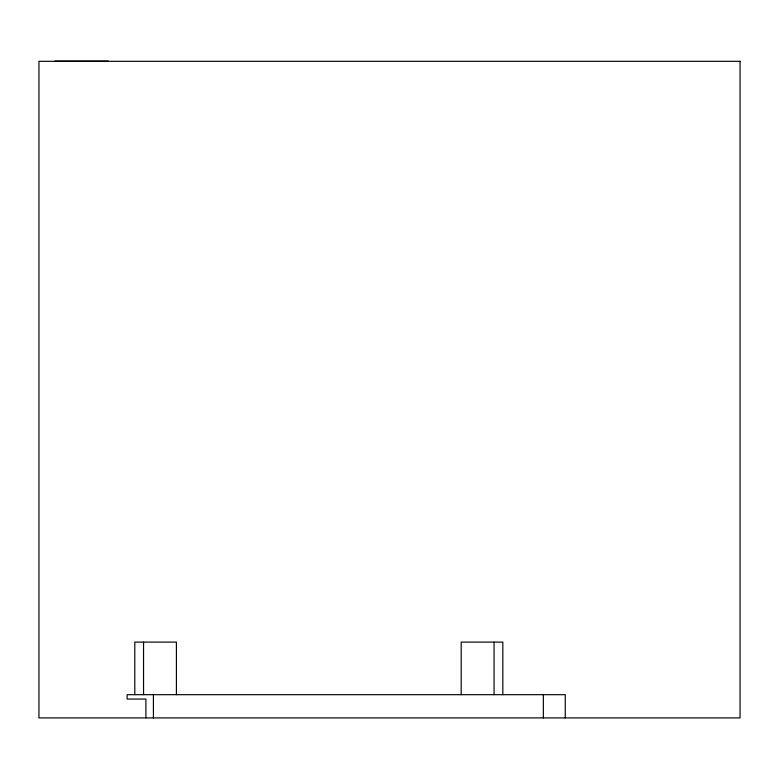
<?xml version="1.0" encoding="UTF-8"?>
<svg xmlns="http://www.w3.org/2000/svg" width="779" height="779" viewBox="0 0 779 779"><rect width="100%" height="100%" fill="white"/><g stroke="black" fill="none" stroke-linecap="round" stroke-linejoin="round"><path stroke-width="1.17" d="M54.715 61.093L108.378 61.093M565.262 717.907L565.262 694.683L127.123 694.683L127.123 699.065L145.897 699.065L145.897 717.907M543.352 694.683L543.352 717.907M502.825 694.683L502.825 642.11L461.197 642.11L461.197 694.683M494.061 642.11L494.061 694.683M176.414 694.683L176.414 642.11L134.796 642.11L134.796 694.683M153.414 694.683L153.414 717.907M143.55 642.11L143.55 694.683M740.05 61.317L38.95 61.317L38.95 717.907L740.05 717.907L740.05 61.317"/></g></svg>
